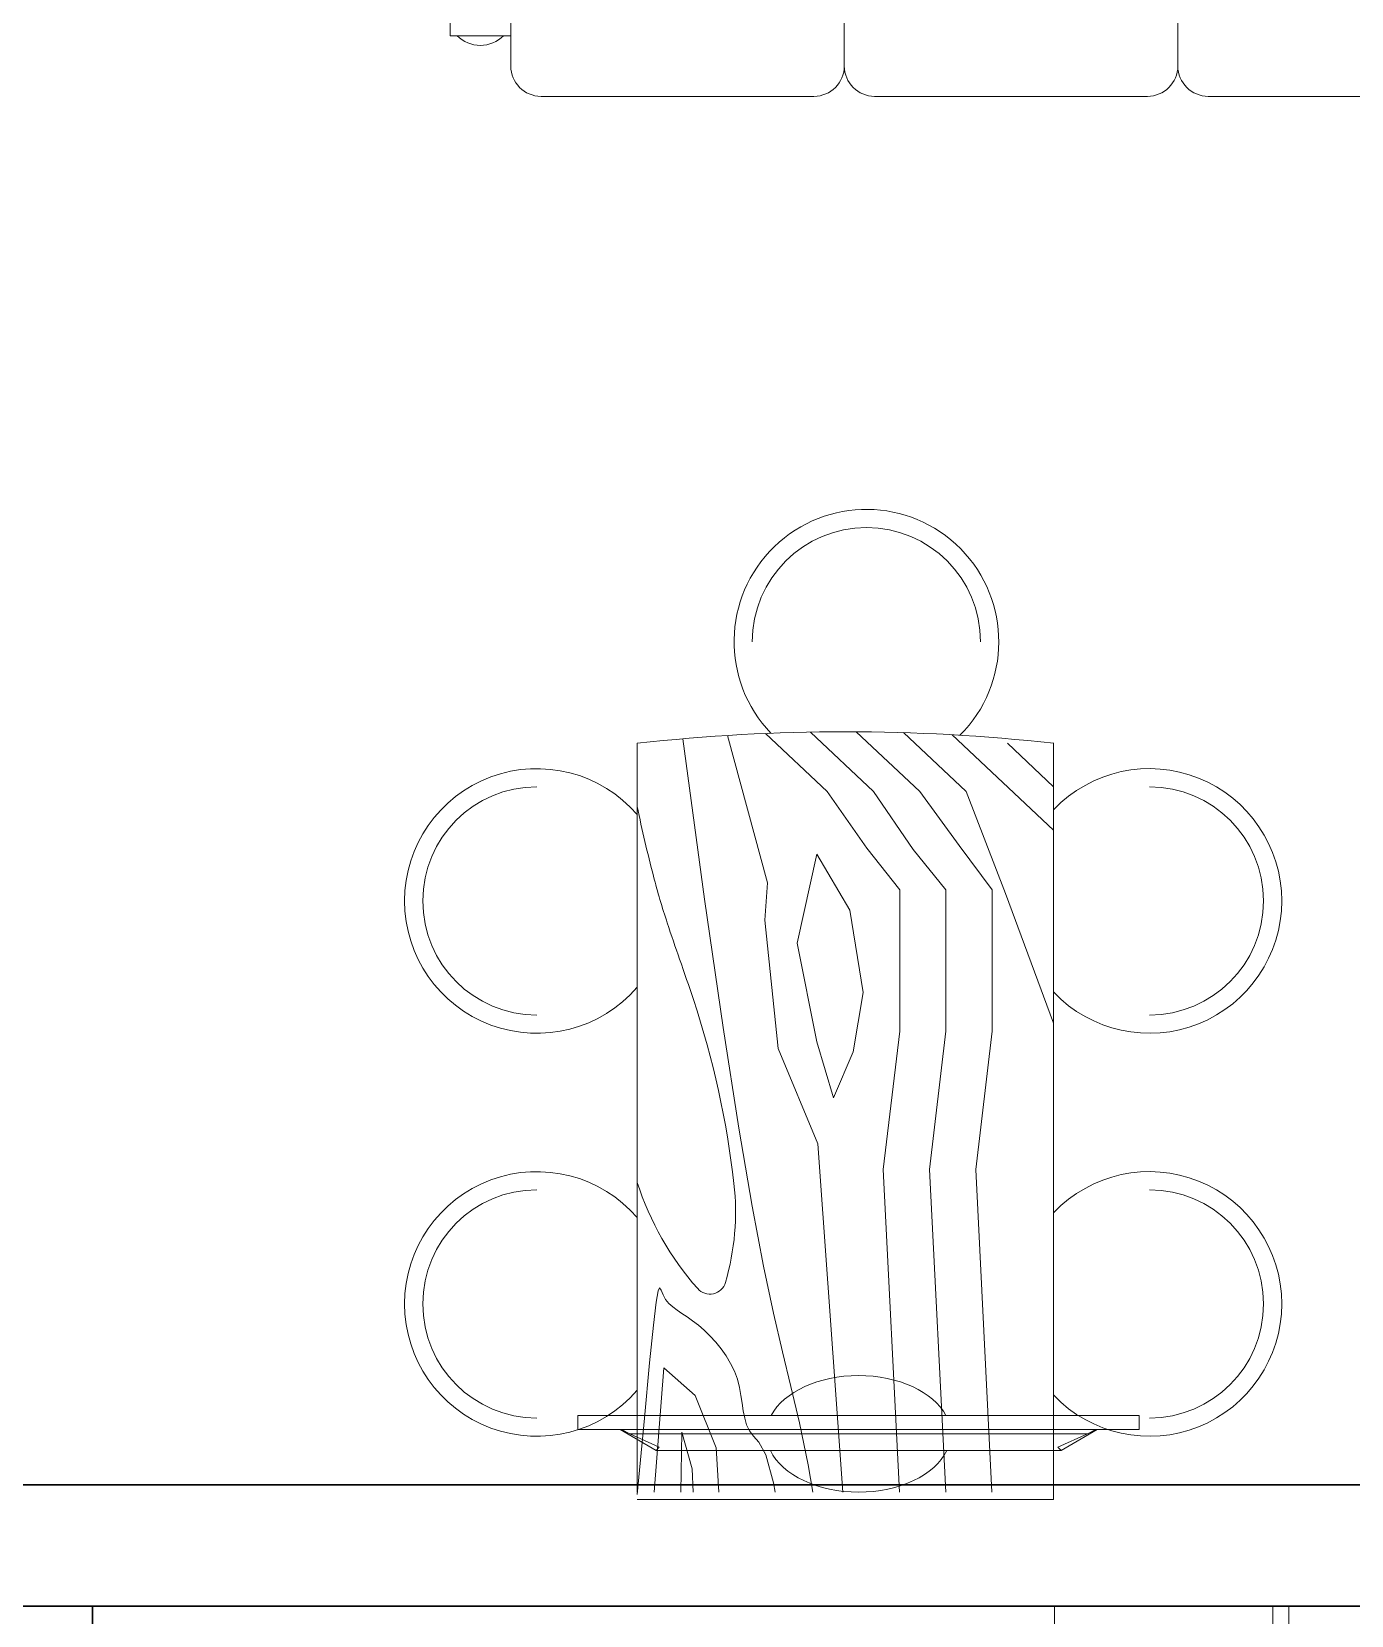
# Model space of a CAD drawing. Header units: millimetres. Extents: x 0 to 145404, y 0 to 194550.
# Drawn here: x 128865 to 131042, y 159381 to 161993 of the extents above; entities that cross this region are included whole.
import ezdxf

# ---------------------------------------------------------------- set-up
doc = ezdxf.new("R2010")
doc.units = ezdxf.units.MM
doc.linetypes.add('ELGO_LTYPE0', pattern=[0])
doc.layers.add('АР - мебель', color=7, linetype='Continuous', lineweight=9, true_color=0x787878)
doc.layers.add('АР - Монолит', color=56, linetype='Continuous', lineweight=30)
doc.layers.add('АР - Перегородки 190', color=54, linetype='Continuous', lineweight=30)

# ---------------------------------------------------------------- blocks, each defined once
blk = doc.blocks.new('КРТ37_1550х2200')
for points in [[(-1161.7, -360), (-1161.7, 0), (-801.7, 0)], [(-1161.7, -360), (-801.7, -360), (-801.7, 0)], [(775, 0), (-775, 0)], [(-775, -2200), (-775, 0)], [(775, -2200), (775, 0)], [(1161.7, -360), (1161.7, 0), (801.7, 0)], [(1161.7, -360), (801.7, -360), (801.7, 0)], [(-607.3, -290), (-607.3, -50.8), (-176.2, -50.8), (-176.2, -290)], [(595.7, -290), (595.7, -50.8), (164.6, -50.8), (164.6, -290)], [(-653.1, -290), (775, -290)], [(775, -2200), (-775, -2200)]]:
    blk.add_lwpolyline(points)
blk.add_lwpolyline([(-770.3, -1148.4), (-721, -569.7), (-705.9, -433.6), (-653.1, -290), (-615.3, -380.7), (-502, -471.4), (-607.7, -615)], close=True)
blk = doc.blocks.new('Квартира 2К 9900 тип 7')
at = {"layer": 'АР - Монолит'}
blk.add_lwpolyline([(0, 9900), (0, 10100), (6650, 10100), (6650, 9900)], close=True, dxfattribs=at)
at = {"layer": 'АР - Перегородки 190'}
blk.add_lwpolyline([(2740, 9900), (2740, 7990), (2550, 7990), (2550, 9900)], close=True, dxfattribs=at)
at = {"layer": 'АР - мебель', "xscale": -1}
blk.add_blockref('КРТ37_1550х2200', (5488.3, 9900), dxfattribs=at)
blk = doc.blocks.new('*U145')
at = {"color": 0, "linetype": 'ELGO_LTYPE0'}
for p, q in [((-126.3, -578.5), (-126.3, 578.5)), ((-126.3, 578.5), (-103.1, 578.5)), ((-103.1, 578.5), (-103.1, -578.5)), ((-103.1, 491.5), (-68.5, 417.2)), ((-103.1, 489.1), (-96.1, 471.8)), ((-96.1, 471.8), (-96.1, -471.8)), ((-74.4, 410.8), (-96.1, 471.8)), ((-68.5, 417.2), (-74.4, 410.8)), ((-68.5, -417.2), (-68.5, 417.2)), ((-103.1, -491.5), (-68.5, -417.2)), ((-74.4, -410.8), (-96.1, -471.8)), ((-68.5, -417.2), (-74.4, -410.8)), ((-96.1, -471.8), (-103.1, -489.1)), ((-103.1, -578.5), (-126.3, -578.5))]:
    blk.add_line(p, q, dxfattribs=at)
for start_param, end_param in [(0.31972, 2.821873), (3.433141, 5.991637)]:
    blk.add_ellipse((-96.1, 0), major_axis=(0, 189.6), ratio=0.506784, start_param=start_param, end_param=end_param, dxfattribs=at)
blk = doc.blocks.new('ОГ73_на5персон_стол1245х685')
for p, q in [((-623.4, 0), (623.4, 0)), ((623.4, 0), (623.4, -686.7)), ((611.5, -686.7), (-623.4, -686.7))]:
    blk.add_line(p, q)
for points in [[(-641, -247.6), (-544.1, -144.5), (-375.8, -79.3), (-161.9, 0)], [(-637.5, -167.6), (-480, 0)], [(-623.4, -76.3), (-551.7, 0)], [(-642.4, -325.5), (-544.1, -220.8), (-454.9, -155.6), (-381.8, -101.3), (-148.4, -101.3), (79.6, -128.4), (611.5, -101.7)], [(-641.9, -401.2), (-544.1, -297.1), (-448.3, -231.9), (-381.8, -177.6), (-148.4, -177.6), (79.6, -204.7), (611.5, -178)], [(-639.6, -475.1), (-544.1, -373.4), (-450.5, -308.2), (-381.8, -253.9), (-148.4, -253.9), (79.6, -281), (611.5, -254.3)], [(-636.3, -537.6), (-393.5, -471.9), (-331.8, -476.1), (-120.1, -454.3), (37.3, -389.1), (611.5, -347.9)], [(611.5, -397.2), (566.5, -404.8), (497, -419.1), (437.5, -433.1), (380, -447.3), (316.4, -462.2), (239, -478.6), (139.9, -497.4), (11.2, -519.3), (-154.9, -545.1), (-366.3, -575.5), (-630.8, -611.4)], [(611.5, -459.1), (596.2, -461.8), (550.2, -474.8), (528.9, -486), (519.4, -494.9), (510.6, -501.6), (500.5, -506.3), (489.4, -509.5), (477.5, -511.8), (464.9, -513.7), (451.9, -515.6), (438.7, -518), (425.4, -521.5), (412.3, -526.5), (399.4, -532.7), (387, -540.1), (375.2, -548.4), (364.1, -557.3), (353.7, -566.7), (344.3, -576.3), (336, -585.9), (328.9, -595.3), (322.6, -604.3), (316.9, -612.9), (311.5, -620.8), (306.1, -628.1), (300.3, -634.4), (293.8, -639.8), (286.3, -644.1), (278.5, -647.3), (274.5, -649.9), (279.3, -652.4), (298.2, -655.6), (336.1, -660), (398.2, -666.3), (489.7, -674.9), (615.5, -686.7)], [(611.5, -552), (538.5, -556.7), (452.3, -591.2), (406.4, -642.9), (611.5, -658.6)], [(611.5, -594.6), (572.9, -595.9), (512.6, -613.2), (611.5, -614.5)]]:
    blk.add_lwpolyline(points)
blk.add_lwpolyline([(-440.4, -390.3), (-348.1, -335.9), (-212.4, -314.2), (-114.7, -330.5), (-38.7, -363.1), (-131, -390.3), (-293.8, -422.9)], close=True)
blk.add_lwpolyline([(-519, -686.7, 0.011376), (-404.4, -659.9, 0.016637), (-327.1, -637.1, 0.004562), (-267.2, -616.7, -0.004114), (-200.8, -594, -0.052088), (102.6, -527.2, -0.099515), (265.7, -541.2, -0.590932), (275.9, -587, -0.103124), (100.7, -686.7)], format="xyb")
for centre, radius, start, end in [((-363.4, 157.9), 218.2, 313.6617, 226.3383), ((301.2, 157.9), 218.2, 313.6617, 226.3383), ((-363.4, 157.9), 188.2, 0, 180), ((301.2, 157.9), 188.2, 0, 180), ((2457.2, -343.3), 3099.7, 173.6403, 186.3597), ((-791, -308.7), 218.2, 44.9911, 313.786), ((-791, -308.7), 188.2, 90, 270), ((-363.4, -852.1), 218.2, 130.7329, 49.2671), ((301.2, -852.1), 218.2, 130.7329, 49.2671), ((-363.4, -852.1), 188.2, 180, 0), ((301.2, -852.1), 188.2, 180, 0)]:
    blk.add_arc(centre, radius, start, end)
blk = doc.blocks.new('ММ96 720х1850')
for p, q in [((-775, 0), (775, 0)), ((-775, -100), (775, -100)), ((-775, -109.7), (775, -109.7)), ((-925, -150), (-925, -620)), ((-825, -150), (-825, -670)), ((-775, -152), (-325, -152)), ((-225, -152), (225, -152)), ((325, -152), (775, -152)), ((825, -150), (825, -670)), ((925, -150), (925, -620)), ((-275, -202), (-275, -670)), ((275, -202), (275, -670)), ((-825, -620), (-925, -620)), ((825, -620), (925, -620)), ((-775, -720), (-325, -720)), ((-225, -720), (225, -720)), ((325, -720), (775, -720))]:
    blk.add_line(p, q)
for centre, radius, start, end in [((-775, -150), 150, 90, 180), ((775, -150), 150, 0, 90), ((-775, -150), 50, 90, 180), ((775, -150), 50, 0, 90), ((-775, -159.7), 50, 90, 180), ((775, -159.7), 50, 0, 90), ((-775, -202), 50, 90, 180), ((-325, -202), 50, 0, 90), ((-225, -202), 50, 90, 180), ((225, -202), 50, 0, 90), ((325, -202), 50, 90, 180), ((775, -202), 50, 0, 90), ((-875.2, -582), 54, 224.7072, 315.2928), ((875.2, -582), 54, 224.7072, 315.2928), ((-775, -670), 50, 180, 270), ((-325, -670), 50, 270, 0), ((-225, -670), 50, 180, 270), ((225, -670), 50, 270, 0), ((325, -670), 50, 180, 270), ((775, -670), 50, 270, 0)]:
    blk.add_arc(centre, radius, start, end)
blk = doc.blocks.new('Квартира 1К 6300 тип 39')
at = {"layer": 'АР - Монолит'}
blk.add_lwpolyline([(0, 0), (0, 200), (5450, 200), (5450, 0)], close=True, dxfattribs=at)
at = {"layer": 'АР - мебель'}
blk.add_blockref('ММ96 720х1850', (4255, 3210), dxfattribs=at)
at = {"layer": 'АР - мебель', "rotation": 270}
blk.add_blockref('ОГ73_на5персон_стол1245х685', (4325.2, 799.7), dxfattribs=at)
at = {"layer": 'АР - мебель', "yscale": 0.8000000000000003, "rotation": 270}
blk.add_blockref('*U145', (4003.6, 188.2), dxfattribs=at)
blk = doc.blocks.new('V_Section_1')
for name, p in [('Квартира 1К 6300 тип 39', (8950, -16300)), ('Квартира 2К 9900 тип 7', (8950, -26200))]:
    blk.add_blockref(name, p)

msp = doc.modelspace()

# ---------------------------------------------------------------- block references
msp.add_blockref('V_Section_1', (117275.5, 175696.1))

doc.saveas('drawing.dxf')
